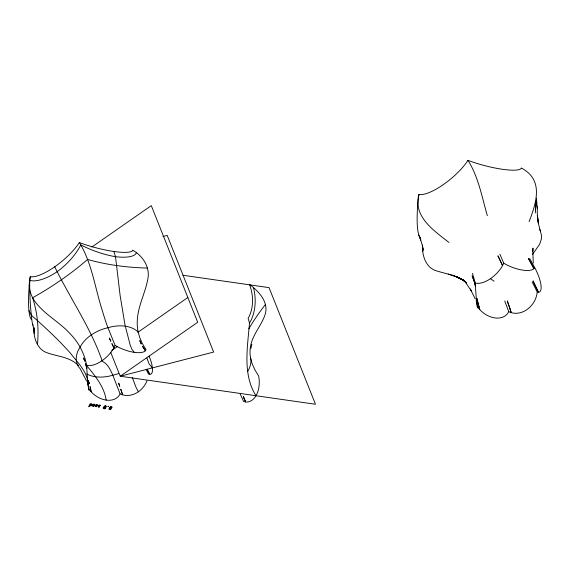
<?xml version="1.0" encoding="UTF-8"?>
<svg xmlns="http://www.w3.org/2000/svg" width="570" height="570" viewBox="0 0 570 570"><rect width="100%" height="100%" fill="white"/><g stroke="black" fill="none" stroke-linecap="round" stroke-linejoin="round"><path stroke-width="0.85" d="M535.565 205.749L535.486 209.988L536.092 201.039L535.551 208.584L535.793 205.029M535.323 212.988L535.536 209.019M537.254 208.449L536.47 198.125M537.36 206.768L537.261 213.38L538.329 223.276L537.66 218.852M532.658 251.349L532.793 249.988L533.271 263.026M532.765 250.38L533.007 248.121L532.672 251.249M253.536 287.793A37.435 26.021 81.7 0 1 249.503 323.048C247.608 346.76 242.414 374.504 255.994 395.73M79.344 242.521C91.82 262.763 94.805 286.924 101.895 309.246A57.599 7.959 75.5 0 0 107.652 327.002L115.09 345.342A21.154 7.873 21 0 0 145.286 350.899L146.077 349.788L142.272 343.475L139.636 337.333L138.018 331.362A57.599 40.463 -49.4 0 1 137.94 314.419C139.864 302.506 145.436 291.576 147.687 279.742C150.558 267.651 143.006 256.001 132.703 250.187A35.468 6.847 14.4 0 1 113.858 251.477A35.468 6.847 14.4 0 1 79.344 242.521A35.468 11.201 -39.7 0 1 54.741 266.774A35.468 11.201 -39.7 0 1 30.31 276.685C23.178 303.924 53.616 316.2 68.778 332.317A57.599 32.497 30.5 0 1 79.743 346.446C83.405 353.322 86.54 360.831 86.818 368.705A21.154 0.834 86.5 0 0 89.134 389.46L91.428 392.146A21.154 15.183 43.1 0 0 120.113 393.913L122.963 394.96A21.154 18.005 -59.2 0 0 146.975 380.853M529.095 221.68C536.263 202.806 544.115 179.97 521.329 168A35.468 6.847 14.4 0 1 502.491 169.29A35.468 6.847 14.4 0 1 467.97 160.334A35.468 11.201 -39.7 0 1 443.367 184.587A35.468 11.201 -39.7 0 1 418.936 194.498C412.744 216.536 434.126 230.779 448.932 242.428M250.886 348.427L251.847 344.344M89.903 405.142C91.221 407.037 91.891 401.836 89.91 405.128M97.57 405.363L97.42 404.629L96.309 404.643L95.689 405.149L96.886 404.85L97.157 405.327L95.568 405.868L95.325 406.553L96.351 406.702L96.743 406.403L95.831 406.061L97.563 405.37M499.918 254.27L503.723 263.155L502.377 265.891A21.154 10.695 -43.4 0 1 475.245 282.991L475.451 286.518A21.154 0.834 86.5 0 0 477.76 307.273L480.054 309.959A21.154 15.183 43.1 0 0 508.739 311.726L511.596 312.773A21.154 18.005 -59.2 0 0 537.211 291.89L538.522 292.154A21.154 6.477 63.9 0 0 534.703 267.601L529.722 258.552M115.09 345.342L113.751 348.078A21.154 10.695 -43.4 0 1 86.619 365.178M532.48 254.427L539.669 244.238L541.5 238.559L541.45 235.232L538.664 224.544L537.296 215.432M534.703 267.601L534.019 268.57L528.411 258.374L533.912 268.712A21.154 7.873 21 0 1 503.723 263.155M502.555 265.535L498.714 257.462M91.913 246.981L151.285 205.62L197.697 322.257L120.234 376.228L110.708 352.296M111.827 350.457L117.62 346.425M137.89 332.303L187.851 297.497M162.927 236.529L167.21 235.417L213.629 352.06L120.234 376.228L315.474 404.272L269.061 287.636L182.87 275.253M448.241 274.063L455.544 276.464L462.284 279.521C454.311 275.004 445.248 273.607 436.62 270.907C425.534 267.722 422.114 255.332 422.42 245.043L423.161 250.123L422.128 244.601L419.755 237.056A35.468 6.562 -84.3 0 1 418.081 201.502M452.316 275.168L459.256 278.103L465.569 281.666L456.37 276.557L462.861 280.098L460.325 278.388L466.303 282.563M494.09 281.167L490.321 278.623M465.754 282.129L464.101 280.81L466.452 282.927M101.695 360.803L105.464 363.354L107.737 365.748A57.599 7.959 75.5 0 1 112.575 374.611L120.113 393.913M138.211 332.075L136.565 330.636A31.941 21.332 -21.7 0 0 107.922 327.729L104.965 328.477A31.941 21.332 -21.7 0 0 80.092 347.116L78.774 349.31A31.941 21.332 -21.7 0 0 80.862 369.445M466.403 282.855L462.712 279.464L466.075 282.67L464.742 281.224L471.639 291.363L470.279 289.004L475.238 298.937M86.897 365.89C95.204 375.944 104.232 386.795 106.177 400.111M152.411 367.899L149.126 364.045L146.889 357.974M134.285 352.346L131.891 349.253L130.138 344.85L125.037 325.156L120.156 295.766L115.511 256.685L113.858 251.477M80.826 370.03L86.612 381.123M467.97 160.334C478.522 177.071 481.928 196.949 487.322 215.681M146.177 369.631L148.585 374.077L149.896 374.34A21.154 6.477 63.9 0 0 149.119 356.179M537.211 291.89L532.138 281.922M28.928 310.65L31.407 315.274A37.435 3.107 -89.1 0 0 33.16 325.256M138.36 391.782L135.767 386.752L132.368 377.618M502.541 265.556L497.938 255.837L498.7 257.476M240.184 393.934L243.661 401.544L245.948 402.014A21.154 13.573 85.6 0 0 258.652 376.072L254.64 369.367L251.969 363.168L250.479 357.426A57.599 42.123 -5.9 0 1 251.47 342.492C254.469 332.581 261.637 324.644 265 314.904C269.289 302.328 258.723 291.306 249.503 284.38A35.468 26.191 72 0 1 248.121 318.345L249.503 323.048M141.21 343.867L139.785 340.554L141.203 343.867M54.741 266.774C70.017 298.224 90.637 327.501 102.101 360.675M539.648 229.318L540.567 231.448M418.836 235.161L420.81 240.063L419.755 237.056M504.749 301.003L508.739 311.726M472.523 273.358L475.245 282.991M533.705 282.62L538.351 292.118L533.093 280.889L533.698 282.627M32.654 324.287L34.528 332.31L33.794 327.23C33.488 337.518 36.907 349.909 47.994 353.094C55.824 355.822 64.303 356.606 71.692 360.575A57.599 40.463 -49.4 0 1 78.453 365.598M476.142 300.269L477.76 307.273M87.345 381.736L89.134 389.46M479.776 309.631L476.812 298.324L479.762 309.61M422.748 247.929L422.847 251.327M34.072 328.42L34.221 333.514M88.051 384.558C87.908 372.068 77.62 362.606 70.495 353.286C58.454 339.642 45.044 327.287 31.407 315.274A37.435 4.197 89.3 0 1 29.726 280.404A37.435 16.395 -40.6 0 0 56.971 271.833A37.435 16.024 -43.1 0 0 80.776 244.844A37.435 10.98 19.4 0 0 115.511 256.685A37.435 11.706 17.3 0 0 136.323 252.823M418.173 200.619A35.468 6.562 -84.3 0 1 418.936 194.498M250.658 358.117A31.941 21.332 -21.7 0 1 247.843 371.213M248.805 328.819A242.214 161.759 -21.7 0 1 265.421 304.53M86.74 373.963A31.941 21.332 -21.7 0 0 112.832 375.21L115.796 374.462A31.941 21.332 -21.7 0 0 118.717 373.514M37.449 344.651A242.214 161.759 -21.7 0 0 32.604 297.761A242.214 161.759 -21.7 0 0 87.581 259.464A242.214 161.759 -21.7 0 0 147.395 268.057M31.129 319.243A35.468 6.562 -84.3 0 1 30.31 276.685M120.79 389.26L122.614 394.832L120.79 389.289M509.416 307.073L507.293 300.86L509.395 307.073M86.063 365.128L86.797 368.27L85.628 363.703L86.063 365.149M474.689 282.941L475.423 286.083L474.254 281.516L474.689 282.962M474.24 281.445L472.138 275.816L474.24 281.466M84.866 361.052L83.512 357.996L84.859 361.074M109.611 407.529C110.153 408.412 108.257 408.64 109.169 409.545L110.758 409.324A1.083 0.72 -21.7 0 0 111.05 408.441L112.041 407.443A1.126 0.748 -21.7 0 0 112.005 406.952L110.886 406.581L109.611 407.529M103.156 407.949C106.504 411.982 107.452 400.874 103.156 407.949M100.498 405.541C97.271 404.607 102.009 407.436 98.247 407.108C97.235 406.018 99.992 403.852 100.498 405.541M111.635 407.343C109.974 409.666 109.782 405.648 111.635 407.343M105.913 406.517C104.51 411.234 104.338 404.101 105.913 406.517M110.665 408.797C109.262 410.571 109.141 407.422 110.665 408.797M91.934 404.294C91.806 406.495 89.362 405.27 88.984 406.702L88.671 406.503L90.195 404.045L91.343 403.695L91.934 404.294M94.349 404.778L93.48 406.332L93.793 406.531L94.798 404.7L94.207 404.101L93.06 404.451L92.005 406.118L92.319 406.317L93.551 404.508L94.349 404.778M98.489 406.367C98.297 407.557 100.748 406.303 98.71 405.997L98.489 406.367M103.633 407.828C104.367 410.55 105.172 403.902 103.633 407.828M108.022 406.382L108.706 406.367L108.022 406.382M113.922 347.721L111.884 343.589L113.915 347.743M110.808 341.166L109.312 338.024L110.794 341.181M244.053 398.273L243.376 396.585L245.663 401.95L244.053 398.273M119.23 384.736L118.66 383.047L119.75 386.346L119.23 384.736M509.986 308.847L509.438 307.13L511.247 312.645L509.986 308.847M88.792 382.128L88.186 380.511L89.34 383.653L88.792 382.128M90.466 388.177L90.088 386.553L91.15 391.811L90.466 388.177M142.593 346.361L145.386 350.757L142.593 346.361M147.046 369.21L149.725 374.305L147.067 369.239"/></g></svg>
